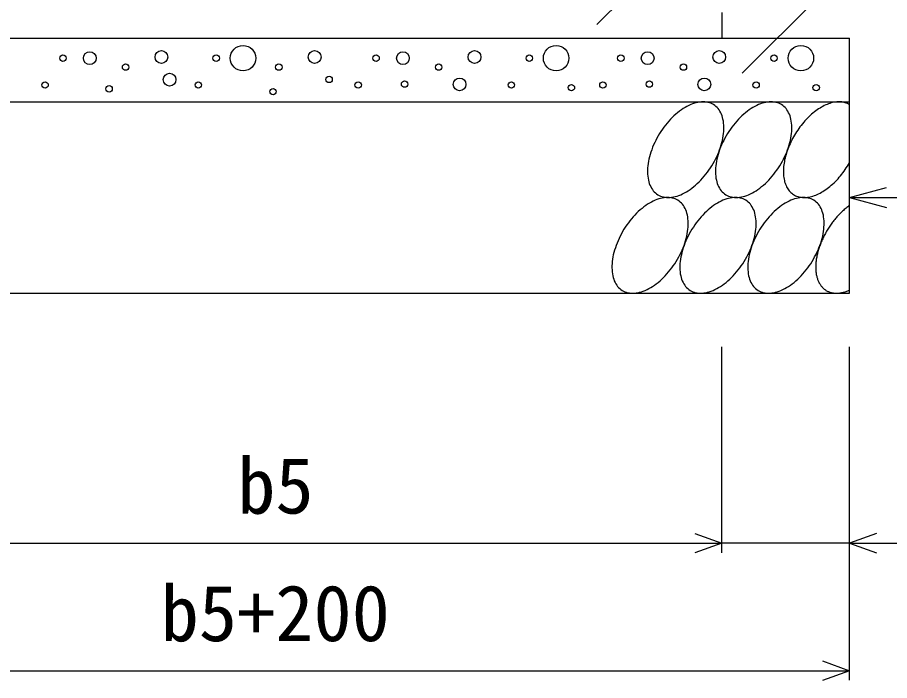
# Model space of a CAD drawing. Units: millimetres, scale not verified. Extents: x -33600 to 33600, y -11880 to 11880.
# Drawn here: x -29289 to -28606, y 6810 to 7330 of the extents above; entities that cross this region are included whole.
import ezdxf
from ezdxf.enums import TextEntityAlignment as Align

# ---------------------------------------------------------------- set-up
doc = ezdxf.new("R2010")
doc.units = ezdxf.units.MM
doc.header["$LTSCALE"] = 40
for name, color, linetype, lineweight in [('0-0_DIM', 7, 'Continuous', 25), ('0-2_HATCH', 6, 'Continuous', 25), ('0-5_OUTLINE', 3, 'Continuous', 25)]:
    doc.layers.add(name, color=color, linetype=linetype, lineweight=lineweight)
doc.styles.add('ＭＳ ゴシック', font='')
doc.styles.get('ＭＳ ゴシック').set_extended_font_data('MS Gothic')

msp = doc.modelspace()

# ---------------------------------------------------------------- linework, layer by layer
at = {"layer": '0-0_DIM'}
for p, q in [((-28484.21, 7674.67), (-28834.84, 7324.04)), ((-28539.48, 7467.41), (-28720.93, 7285.96)), ((-28636.98, 7188.48), (-28608, 7196.24)), ((-28636.98, 7188.48), (-28203.67, 7188.48)), ((-28636.98, 7188.48), (-28608, 7180.71)), ((-28736.98, 6910.05), (-28736.98, 7071.41)), ((-28636.98, 6810.05), (-28636.98, 7071.41)), ((-29436.98, 6917.55), (-28736.98, 6917.55)), ((-28636.98, 6917.55), (-28736.98, 6917.55)), ((-28636.98, 6917.55), (-28495.19, 6917.55)), ((-29536.98, 6817.55), (-28636.98, 6817.55))]:
    msp.add_line(p, q, dxfattribs=at)
for points in [[(-28758.12, 6925.24), (-28736.98, 6917.55), (-28758.12, 6909.85)], [(-28615.84, 6925.24), (-28636.98, 6917.55), (-28615.84, 6909.85)], [(-28658.12, 6825.24), (-28636.98, 6817.55), (-28658.12, 6809.85)]]:
    msp.add_lwpolyline(points, dxfattribs=at)
at = {"layer": '0-2_HATCH'}
for points in [[(-28743.41, 7261.28), (-28744.41, 7261.86), (-28745.51, 7262.35), (-28746.61, 7262.76), (-28747.81, 7263.07), (-28749.01, 7263.3), (-28750.31, 7263.43), (-28751.61, 7263.48), (-28752.91, 7263.43), (-28754.21, 7263.3), (-28755.61, 7263.07), (-28757.01, 7262.76), (-28758.41, 7262.35), (-28759.91, 7261.86), (-28761.31, 7261.29), (-28762.81, 7260.62), (-28764.21, 7259.88), (-28765.71, 7259.05), (-28767.21, 7258.14), (-28768.61, 7257.16), (-28770.11, 7256.1), (-28771.51, 7254.97), (-28773.01, 7253.76), (-28774.41, 7252.49), (-28775.81, 7251.16), (-28777.11, 7249.77), (-28778.41, 7248.32), (-28779.71, 7246.81), (-28781.01, 7245.26), (-28782.21, 7243.65), (-28783.41, 7242.01), (-28784.61, 7240.33), (-28785.71, 7238.61), (-28786.71, 7236.86), (-28787.71, 7235.09), (-28788.61, 7233.29), (-28789.51, 7231.48), (-28790.41, 7229.65), (-28791.11, 7227.82), (-28791.81, 7225.98)], [(-28736.01, 7249.76), (-28736.31, 7251.16), (-28736.71, 7252.49), (-28737.21, 7253.76), (-28737.81, 7254.96), (-28738.41, 7256.1), (-28739.11, 7257.16), (-28739.81, 7258.14), (-28740.61, 7259.05), (-28741.51, 7259.88), (-28742.41, 7260.62), (-28743.41, 7261.28)], [(-28690.21, 7261.28), (-28691.21, 7261.86), (-28692.31, 7262.35), (-28693.41, 7262.76), (-28694.61, 7263.07), (-28695.81, 7263.3), (-28697.11, 7263.43), (-28698.31, 7263.48), (-28699.71, 7263.43), (-28701.01, 7263.3), (-28702.41, 7263.07), (-28703.81, 7262.76), (-28705.21, 7262.35), (-28706.71, 7261.86), (-28708.11, 7261.29), (-28709.61, 7260.62), (-28711.01, 7259.88), (-28712.51, 7259.05), (-28714.01, 7258.14), (-28715.41, 7257.16), (-28716.91, 7256.1), (-28718.31, 7254.97), (-28719.71, 7253.76), (-28721.21, 7252.49), (-28722.51, 7251.16), (-28723.91, 7249.77), (-28725.21, 7248.32), (-28726.51, 7246.81), (-28727.81, 7245.26), (-28729.01, 7243.65), (-28730.21, 7242.01), (-28731.41, 7240.33), (-28732.41, 7238.61), (-28733.51, 7236.86), (-28734.51, 7235.09), (-28735.41, 7233.29), (-28736.31, 7231.48), (-28737.11, 7229.65), (-28737.91, 7227.82), (-28738.61, 7225.98)], [(-28682.81, 7249.76), (-28683.11, 7251.16), (-28683.51, 7252.49), (-28684.01, 7253.76), (-28684.61, 7254.96), (-28685.21, 7256.1), (-28685.91, 7257.16), (-28686.61, 7258.14), (-28687.41, 7259.05), (-28688.31, 7259.88), (-28689.21, 7260.62), (-28690.21, 7261.28)], [(-28637.01, 7261.28), (-28637.71, 7261.73), (-28638.61, 7262.13), (-28639.41, 7262.48), (-28640.31, 7262.77), (-28641.11, 7263.02), (-28642.11, 7263.21), (-28643.01, 7263.35), (-28643.91, 7263.44), (-28644.91, 7263.48), (-28645.91, 7263.46), (-28646.91, 7263.39), (-28648.01, 7263.27), (-28649.01, 7263.1), (-28650.11, 7262.88), (-28651.21, 7262.61), (-28652.21, 7262.28), (-28653.31, 7261.9), (-28654.41, 7261.48), (-28655.51, 7261), (-28656.71, 7260.48), (-28657.81, 7259.9), (-28658.91, 7259.28), (-28660.01, 7258.62), (-28661.11, 7257.91), (-28662.21, 7257.15), (-28663.31, 7256.35), (-28664.41, 7255.51), (-28665.51, 7254.63), (-28666.61, 7253.7), (-28667.71, 7252.74), (-28668.71, 7251.74), (-28669.81, 7250.71), (-28670.81, 7249.64), (-28671.81, 7248.54), (-28672.81, 7247.41), (-28673.81, 7246.24), (-28674.71, 7245.05), (-28675.71, 7243.83), (-28676.61, 7242.59)], [(-28769.11, 7190.66), (-28767.61, 7191.32), (-28766.21, 7192.07), (-28764.71, 7192.9), (-28763.21, 7193.81), (-28761.81, 7194.79), (-28760.31, 7195.85), (-28758.91, 7196.98), (-28757.51, 7198.18), (-28756.11, 7199.45), (-28754.71, 7200.79), (-28753.31, 7202.18), (-28752.01, 7203.63), (-28750.71, 7205.14), (-28749.41, 7206.69), (-28748.21, 7208.29), (-28747.01, 7209.94), (-28745.91, 7211.62), (-28744.81, 7213.34), (-28743.71, 7215.09), (-28742.71, 7216.86), (-28741.81, 7218.66), (-28740.91, 7220.47), (-28740.11, 7222.3), (-28739.31, 7224.13), (-28738.61, 7225.97), (-28738.01, 7227.81), (-28737.41, 7229.65), (-28736.91, 7231.48), (-28736.51, 7233.29), (-28736.11, 7235.08), (-28735.81, 7236.86), (-28735.61, 7238.61), (-28735.41, 7240.32), (-28735.31, 7242.01), (-28735.31, 7243.65), (-28735.41, 7245.25), (-28735.51, 7246.81), (-28735.71, 7248.31), (-28736.01, 7249.76)], [(-28715.91, 7190.66), (-28714.41, 7191.32), (-28713.01, 7192.07), (-28711.51, 7192.9), (-28710.01, 7193.81), (-28708.61, 7194.79), (-28707.11, 7195.85), (-28705.71, 7196.98), (-28704.21, 7198.18), (-28702.81, 7199.45), (-28701.51, 7200.79), (-28700.11, 7202.18), (-28698.81, 7203.63), (-28697.51, 7205.14), (-28696.21, 7206.69), (-28695.01, 7208.29), (-28693.81, 7209.94), (-28692.61, 7211.62), (-28691.51, 7213.34), (-28690.51, 7215.09), (-28689.51, 7216.86), (-28688.61, 7218.66), (-28687.71, 7220.47), (-28686.91, 7222.3), (-28686.11, 7224.13), (-28685.41, 7225.97), (-28684.81, 7227.81), (-28684.21, 7229.65), (-28683.71, 7231.48), (-28683.21, 7233.29), (-28682.91, 7235.08), (-28682.61, 7236.86), (-28682.31, 7238.61), (-28682.21, 7240.32), (-28682.11, 7242.01), (-28682.11, 7243.65), (-28682.21, 7245.25), (-28682.31, 7246.81), (-28682.51, 7248.31), (-28682.81, 7249.76)], [(-28676.61, 7242.59), (-28677.51, 7241.32), (-28678.31, 7240.04), (-28679.21, 7238.73), (-28680.01, 7237.4), (-28680.71, 7236.06), (-28681.51, 7234.71), (-28682.21, 7233.34), (-28682.91, 7231.96), (-28683.51, 7230.58), (-28684.11, 7229.19), (-28684.71, 7227.79), (-28685.21, 7226.39), (-28685.71, 7224.99), (-28686.21, 7223.59), (-28686.61, 7222.2), (-28687.01, 7220.81), (-28687.41, 7219.43), (-28687.71, 7218.05), (-28687.91, 7216.69), (-28688.21, 7215.34), (-28688.41, 7214.01), (-28688.51, 7212.69), (-28688.61, 7211.39), (-28688.71, 7210.11), (-28688.71, 7208.86), (-28688.71, 7207.62), (-28688.61, 7206.41), (-28688.51, 7205.23), (-28688.41, 7204.08), (-28688.21, 7202.96), (-28687.91, 7201.87), (-28687.71, 7200.82), (-28687.41, 7199.8), (-28687.01, 7198.81), (-28686.61, 7197.87), (-28686.21, 7196.96), (-28685.71, 7196.09), (-28685.21, 7195.27), (-28684.71, 7194.49)], [(-28791.81, 7225.98), (-28792.51, 7224.14), (-28793.01, 7222.3), (-28793.51, 7220.47), (-28794.01, 7218.66), (-28794.31, 7216.86), (-28794.61, 7215.09), (-28794.91, 7213.34), (-28795.01, 7211.62), (-28795.11, 7209.94), (-28795.11, 7208.3), (-28795.01, 7206.7), (-28794.91, 7205.14), (-28794.71, 7203.63), (-28794.41, 7202.18), (-28794.11, 7200.79), (-28793.71, 7199.46), (-28793.21, 7198.19), (-28792.61, 7196.98), (-28792.01, 7195.85), (-28791.31, 7194.79), (-28790.61, 7193.81), (-28789.81, 7192.9), (-28788.91, 7192.07), (-28788.01, 7191.33), (-28787.01, 7190.66), (-28786.01, 7190.09), (-28784.91, 7189.59), (-28783.81, 7189.19), (-28782.61, 7188.88), (-28781.41, 7188.65), (-28780.21, 7188.52), (-28778.91, 7188.47), (-28777.51, 7188.52), (-28776.21, 7188.65), (-28774.81, 7188.88), (-28773.41, 7189.19), (-28772.01, 7189.59), (-28770.61, 7190.08), (-28769.11, 7190.66)], [(-28738.61, 7225.98), (-28739.21, 7224.14), (-28739.81, 7222.3), (-28740.31, 7220.47), (-28740.81, 7218.66), (-28741.11, 7216.86), (-28741.41, 7215.09), (-28741.61, 7213.34), (-28741.81, 7211.62), (-28741.91, 7209.94), (-28741.91, 7208.3), (-28741.81, 7206.7), (-28741.71, 7205.14), (-28741.51, 7203.63), (-28741.21, 7202.18), (-28740.91, 7200.79), (-28740.51, 7199.46), (-28740.01, 7198.19), (-28739.41, 7196.98), (-28738.81, 7195.85), (-28738.11, 7194.79), (-28737.41, 7193.81), (-28736.61, 7192.9), (-28735.71, 7192.07), (-28734.81, 7191.33), (-28733.81, 7190.66), (-28732.81, 7190.09), (-28731.71, 7189.59), (-28730.61, 7189.19), (-28729.41, 7188.88), (-28728.21, 7188.65), (-28726.91, 7188.52), (-28725.61, 7188.47), (-28724.31, 7188.52), (-28723.01, 7188.65), (-28721.61, 7188.88), (-28720.21, 7189.19), (-28718.81, 7189.59), (-28717.31, 7190.08), (-28715.91, 7190.66)], [(-28646.91, 7202.11), (-28645.91, 7203.21), (-28644.91, 7204.34), (-28643.91, 7205.49), (-28643.01, 7206.68), (-28642.11, 7207.89), (-28641.11, 7209.13), (-28640.31, 7210.4), (-28639.41, 7211.68), (-28638.61, 7212.98), (-28637.71, 7214.3), (-28637.01, 7215.64)], [(-28684.71, 7194.49), (-28684.11, 7193.75), (-28683.51, 7193.06), (-28682.91, 7192.41), (-28682.21, 7191.81), (-28681.51, 7191.25), (-28680.71, 7190.75), (-28680.01, 7190.29), (-28679.21, 7189.89), (-28678.31, 7189.53), (-28677.51, 7189.23), (-28676.61, 7188.97), (-28675.71, 7188.77), (-28674.71, 7188.62), (-28673.81, 7188.52), (-28672.81, 7188.47), (-28671.81, 7188.48), (-28670.81, 7188.54), (-28669.81, 7188.65), (-28668.71, 7188.81), (-28667.71, 7189.02), (-28666.61, 7189.29), (-28665.51, 7189.61), (-28664.41, 7189.97), (-28663.31, 7190.39), (-28662.21, 7190.86), (-28661.11, 7191.37), (-28660.01, 7191.94), (-28658.91, 7192.55), (-28657.81, 7193.21), (-28656.71, 7193.91), (-28655.51, 7194.66), (-28654.41, 7195.45), (-28653.31, 7196.28), (-28652.21, 7197.16), (-28651.21, 7198.07), (-28650.11, 7199.03), (-28649.01, 7200.02), (-28648.01, 7201.05), (-28646.91, 7202.11)], [(-28771.31, 7186.29), (-28772.31, 7186.86), (-28773.41, 7187.36), (-28774.51, 7187.76), (-28775.71, 7188.07), (-28776.91, 7188.3), (-28778.21, 7188.43), (-28779.51, 7188.48), (-28780.81, 7188.44), (-28782.11, 7188.3), (-28783.51, 7188.07), (-28784.91, 7187.76), (-28786.31, 7187.36), (-28787.81, 7186.87), (-28789.21, 7186.29), (-28790.71, 7185.63), (-28792.11, 7184.88), (-28793.61, 7184.05), (-28795.11, 7183.15), (-28796.51, 7182.16), (-28798.01, 7181.1), (-28799.41, 7179.97), (-28800.91, 7178.77), (-28802.31, 7177.5), (-28803.61, 7176.16), (-28805.01, 7174.77), (-28806.31, 7173.32), (-28807.61, 7171.81), (-28808.91, 7170.26), (-28810.11, 7168.66), (-28811.31, 7167.01), (-28812.51, 7165.33), (-28813.61, 7163.61), (-28814.61, 7161.87), (-28815.61, 7160.09), (-28816.51, 7158.29), (-28817.41, 7156.48), (-28818.21, 7154.65), (-28819.01, 7152.82), (-28819.71, 7150.98)], [(-28763.91, 7174.77), (-28764.21, 7176.16), (-28764.61, 7177.49), (-28765.11, 7178.76), (-28765.71, 7179.97), (-28766.31, 7181.1), (-28767.01, 7182.16), (-28767.71, 7183.14), (-28768.51, 7184.05), (-28769.41, 7184.88), (-28770.31, 7185.62), (-28771.31, 7186.29)], [(-28718.11, 7186.29), (-28719.11, 7186.86), (-28720.21, 7187.36), (-28721.31, 7187.76), (-28722.51, 7188.07), (-28723.71, 7188.3), (-28724.91, 7188.43), (-28726.21, 7188.48), (-28727.61, 7188.44), (-28728.91, 7188.3), (-28730.31, 7188.07), (-28731.71, 7187.76), (-28733.11, 7187.36), (-28734.51, 7186.87), (-28736.01, 7186.29), (-28737.51, 7185.63), (-28738.91, 7184.88), (-28740.41, 7184.05), (-28741.91, 7183.15), (-28743.31, 7182.16), (-28744.81, 7181.1), (-28746.21, 7179.97), (-28747.61, 7178.77), (-28749.01, 7177.5), (-28750.41, 7176.16), (-28751.81, 7174.77), (-28753.11, 7173.32), (-28754.41, 7171.81), (-28755.71, 7170.26), (-28756.91, 7168.66), (-28758.11, 7167.01), (-28759.21, 7165.33), (-28760.31, 7163.61), (-28761.41, 7161.87), (-28762.41, 7160.09), (-28763.31, 7158.29), (-28764.21, 7156.48), (-28765.01, 7154.65), (-28765.81, 7152.82), (-28766.51, 7150.98)], [(-28710.71, 7174.77), (-28711.01, 7176.16), (-28711.41, 7177.49), (-28711.91, 7178.76), (-28712.51, 7179.97), (-28713.11, 7181.1), (-28713.81, 7182.16), (-28714.51, 7183.14), (-28715.31, 7184.05), (-28716.21, 7184.88), (-28717.11, 7185.62), (-28718.11, 7186.29)], [(-28664.91, 7186.29), (-28665.91, 7186.86), (-28667.01, 7187.36), (-28668.11, 7187.76), (-28669.31, 7188.07), (-28670.51, 7188.3), (-28671.71, 7188.43), (-28673.01, 7188.48), (-28674.31, 7188.44), (-28675.71, 7188.3), (-28677.11, 7188.07), (-28678.51, 7187.76), (-28679.91, 7187.36), (-28681.31, 7186.87), (-28682.81, 7186.29), (-28684.21, 7185.63), (-28685.71, 7184.88), (-28687.21, 7184.05), (-28688.61, 7183.15), (-28690.11, 7182.16), (-28691.61, 7181.1), (-28693.01, 7179.97), (-28694.41, 7178.77), (-28695.81, 7177.5), (-28697.21, 7176.16), (-28698.61, 7174.77), (-28699.91, 7173.32), (-28701.21, 7171.81), (-28702.51, 7170.26), (-28703.71, 7168.66), (-28704.91, 7167.01), (-28706.01, 7165.33), (-28707.11, 7163.61), (-28708.21, 7161.87), (-28709.21, 7160.09), (-28710.11, 7158.29), (-28711.01, 7156.48), (-28711.81, 7154.65), (-28712.61, 7152.82), (-28713.31, 7150.98)], [(-28657.41, 7174.77), (-28657.81, 7176.16), (-28658.21, 7177.49), (-28658.71, 7178.76), (-28659.21, 7179.97), (-28659.91, 7181.1), (-28660.51, 7182.16), (-28661.31, 7183.14), (-28662.11, 7184.05), (-28663.01, 7184.88), (-28663.91, 7185.62), (-28664.91, 7186.29)], [(-28637.01, 7182.11), (-28637.61, 7181.63), (-28638.31, 7181.13), (-28639.01, 7180.61), (-28639.61, 7180.08), (-28640.31, 7179.54), (-28641.01, 7178.98), (-28641.61, 7178.41), (-28642.31, 7177.82), (-28642.91, 7177.22), (-28643.61, 7176.6), (-28644.21, 7175.97), (-28644.81, 7175.33), (-28645.51, 7174.68), (-28646.11, 7174.01), (-28646.71, 7173.33), (-28647.31, 7172.64), (-28647.91, 7171.94), (-28648.51, 7171.23), (-28649.11, 7170.51), (-28649.61, 7169.78), (-28650.21, 7169.04), (-28650.81, 7168.28), (-28651.31, 7167.53), (-28651.91, 7166.76), (-28652.41, 7165.98), (-28652.91, 7165.2), (-28653.41, 7164.4), (-28653.91, 7163.61), (-28654.41, 7162.8), (-28654.91, 7161.99), (-28655.41, 7161.17), (-28655.81, 7160.35), (-28656.31, 7159.52), (-28656.71, 7158.69), (-28657.11, 7157.86), (-28657.51, 7157.02), (-28657.91, 7156.18), (-28658.31, 7155.33), (-28658.71, 7154.48)], [(-28797.01, 7115.66), (-28795.51, 7116.33), (-28794.11, 7117.07), (-28792.61, 7117.9), (-28791.11, 7118.81), (-28789.71, 7119.79), (-28788.21, 7120.85), (-28786.81, 7121.98), (-28785.31, 7123.19), (-28783.91, 7124.46), (-28782.61, 7125.79), (-28781.21, 7127.18), (-28779.91, 7128.63), (-28778.61, 7130.14), (-28777.31, 7131.69), (-28776.11, 7133.3), (-28774.91, 7134.94), (-28773.71, 7136.62), (-28772.61, 7138.34), (-28771.61, 7140.09), (-28770.61, 7141.86), (-28769.71, 7143.66), (-28768.81, 7145.47), (-28768.01, 7147.3), (-28767.21, 7149.13), (-28766.51, 7150.97), (-28765.91, 7152.81), (-28765.31, 7154.65), (-28764.81, 7156.48), (-28764.31, 7158.29), (-28764.01, 7160.09), (-28763.71, 7161.86), (-28763.51, 7163.61), (-28763.31, 7165.33), (-28763.21, 7167.01), (-28763.21, 7168.65), (-28763.31, 7170.26), (-28763.41, 7171.81), (-28763.61, 7173.32), (-28763.91, 7174.77)], [(-28743.81, 7115.66), (-28742.31, 7116.33), (-28740.91, 7117.07), (-28739.41, 7117.9), (-28737.91, 7118.81), (-28736.51, 7119.79), (-28735.01, 7120.85), (-28733.61, 7121.98), (-28732.11, 7123.19), (-28730.71, 7124.46), (-28729.31, 7125.79), (-28728.01, 7127.18), (-28726.61, 7128.63), (-28725.31, 7130.14), (-28724.11, 7131.69), (-28722.91, 7133.3), (-28721.71, 7134.94), (-28720.51, 7136.62), (-28719.41, 7138.34), (-28718.41, 7140.09), (-28717.41, 7141.86), (-28716.51, 7143.66), (-28715.61, 7145.47), (-28714.71, 7147.3), (-28714.01, 7149.13), (-28713.31, 7150.97), (-28712.61, 7152.81), (-28712.11, 7154.65), (-28711.61, 7156.48), (-28711.11, 7158.29), (-28710.81, 7160.09), (-28710.51, 7161.86), (-28710.21, 7163.61), (-28710.11, 7165.33), (-28710.01, 7167.01), (-28710.01, 7168.65), (-28710.01, 7170.26), (-28710.21, 7171.81), (-28710.41, 7173.32), (-28710.71, 7174.77)], [(-28690.61, 7115.66), (-28689.11, 7116.33), (-28687.61, 7117.07), (-28686.21, 7117.9), (-28684.71, 7118.81), (-28683.21, 7119.79), (-28681.81, 7120.85), (-28680.31, 7121.98), (-28678.91, 7123.19), (-28677.51, 7124.46), (-28676.11, 7125.79), (-28674.81, 7127.18), (-28673.41, 7128.63), (-28672.11, 7130.14), (-28670.91, 7131.69), (-28669.61, 7133.3), (-28668.51, 7134.94), (-28667.31, 7136.62), (-28666.21, 7138.34), (-28665.21, 7140.09), (-28664.21, 7141.86), (-28663.21, 7143.66), (-28662.41, 7145.47), (-28661.51, 7147.3), (-28660.81, 7149.13), (-28660.11, 7150.97), (-28659.41, 7152.81), (-28658.91, 7154.65), (-28658.41, 7156.48), (-28657.91, 7158.29), (-28657.51, 7160.09), (-28657.31, 7161.86), (-28657.01, 7163.61), (-28656.91, 7165.33), (-28656.81, 7167.01), (-28656.81, 7168.65), (-28656.81, 7170.26), (-28657.01, 7171.81), (-28657.21, 7173.32), (-28657.41, 7174.77)], [(-28658.71, 7154.48), (-28659.01, 7153.64), (-28659.41, 7152.79), (-28659.71, 7151.93), (-28660.01, 7151.08), (-28660.31, 7150.23), (-28660.61, 7149.38), (-28660.91, 7148.53), (-28661.21, 7147.68), (-28661.41, 7146.83), (-28661.61, 7145.99), (-28661.91, 7145.15), (-28662.11, 7144.31), (-28662.31, 7143.47), (-28662.41, 7142.64), (-28662.61, 7141.81), (-28662.71, 7140.99), (-28662.91, 7140.17), (-28663.01, 7139.36), (-28663.11, 7138.55), (-28663.21, 7137.75), (-28663.21, 7136.95), (-28663.31, 7136.17), (-28663.31, 7135.39), (-28663.41, 7134.62), (-28663.41, 7133.86), (-28663.41, 7133.1), (-28663.31, 7132.36), (-28663.31, 7131.63), (-28663.21, 7130.9), (-28663.21, 7130.19), (-28663.11, 7129.48), (-28663.01, 7128.79), (-28662.91, 7128.11), (-28662.71, 7127.44), (-28662.61, 7126.78), (-28662.41, 7126.14), (-28662.31, 7125.51), (-28662.11, 7124.89), (-28661.91, 7124.29)], [(-28819.71, 7150.98), (-28820.31, 7149.14), (-28820.91, 7147.3), (-28821.41, 7145.48), (-28821.91, 7143.66), (-28822.21, 7141.87), (-28822.51, 7140.09), (-28822.81, 7138.34), (-28822.91, 7136.63), (-28823.01, 7134.94), (-28823.01, 7133.3), (-28822.91, 7131.7), (-28822.81, 7130.14), (-28822.61, 7128.64), (-28822.31, 7127.19), (-28822.01, 7125.79), (-28821.61, 7124.46), (-28821.11, 7123.19), (-28820.51, 7121.99), (-28819.91, 7120.85), (-28819.21, 7119.79), (-28818.51, 7118.81), (-28817.71, 7117.9), (-28816.81, 7117.07), (-28815.91, 7116.33), (-28814.91, 7115.67), (-28813.91, 7115.09), (-28812.81, 7114.6), (-28811.71, 7114.19), (-28810.51, 7113.88), (-28809.31, 7113.65), (-28808.01, 7113.52), (-28806.81, 7113.47), (-28805.41, 7113.52), (-28804.11, 7113.65), (-28802.71, 7113.88), (-28801.31, 7114.19), (-28799.91, 7114.6), (-28798.41, 7115.09), (-28797.01, 7115.66)], [(-28766.51, 7150.98), (-28767.11, 7149.14), (-28767.71, 7147.3), (-28768.21, 7145.48), (-28768.61, 7143.66), (-28769.01, 7141.87), (-28769.31, 7140.09), (-28769.51, 7138.34), (-28769.71, 7136.63), (-28769.81, 7134.94), (-28769.81, 7133.3), (-28769.71, 7131.7), (-28769.61, 7130.14), (-28769.41, 7128.64), (-28769.11, 7127.19), (-28768.81, 7125.79), (-28768.41, 7124.46), (-28767.91, 7123.19), (-28767.31, 7121.99), (-28766.71, 7120.85), (-28766.01, 7119.79), (-28765.31, 7118.81), (-28764.51, 7117.9), (-28763.61, 7117.07), (-28762.71, 7116.33), (-28761.71, 7115.67), (-28760.71, 7115.09), (-28759.61, 7114.6), (-28758.51, 7114.19), (-28757.31, 7113.88), (-28756.11, 7113.65), (-28754.81, 7113.52), (-28753.51, 7113.47), (-28752.21, 7113.52), (-28750.91, 7113.65), (-28749.51, 7113.88), (-28748.11, 7114.19), (-28746.71, 7114.6), (-28745.21, 7115.09), (-28743.81, 7115.66)], [(-28713.31, 7150.98), (-28713.91, 7149.14), (-28714.51, 7147.3), (-28715.01, 7145.48), (-28715.41, 7143.66), (-28715.81, 7141.87), (-28716.11, 7140.09), (-28716.31, 7138.34), (-28716.51, 7136.63), (-28716.61, 7134.94), (-28716.61, 7133.3), (-28716.51, 7131.7), (-28716.41, 7130.14), (-28716.21, 7128.64), (-28715.91, 7127.19), (-28715.61, 7125.79), (-28715.11, 7124.46), (-28714.71, 7123.19), (-28714.11, 7121.99), (-28713.51, 7120.85), (-28712.81, 7119.79), (-28712.11, 7118.81), (-28711.31, 7117.9), (-28710.41, 7117.07), (-28709.51, 7116.33), (-28708.51, 7115.67), (-28707.51, 7115.09), (-28706.41, 7114.6), (-28705.31, 7114.19), (-28704.11, 7113.88), (-28702.91, 7113.65), (-28701.61, 7113.52), (-28700.31, 7113.47), (-28699.01, 7113.52), (-28697.71, 7113.65), (-28696.31, 7113.88), (-28694.91, 7114.19), (-28693.51, 7114.6), (-28692.01, 7115.09), (-28690.61, 7115.66)], [(-28661.91, 7124.29), (-28661.61, 7123.69), (-28661.41, 7123.12), (-28661.21, 7122.55), (-28660.91, 7122.01), (-28660.61, 7121.47), (-28660.31, 7120.95), (-28660.01, 7120.45), (-28659.71, 7119.96), (-28659.41, 7119.49), (-28659.01, 7119.04), (-28658.71, 7118.6), (-28658.31, 7118.18), (-28657.91, 7117.77), (-28657.51, 7117.39), (-28657.11, 7117.02), (-28656.71, 7116.66), (-28656.31, 7116.33), (-28655.81, 7116.01), (-28655.41, 7115.71), (-28654.91, 7115.43), (-28654.41, 7115.17), (-28653.91, 7114.93), (-28653.41, 7114.7), (-28652.91, 7114.49), (-28652.41, 7114.31), (-28651.91, 7114.14), (-28651.31, 7113.99), (-28650.81, 7113.86), (-28650.21, 7113.74), (-28649.61, 7113.65), (-28649.11, 7113.58), (-28648.51, 7113.52), (-28647.91, 7113.49), (-28647.31, 7113.47), (-28646.71, 7113.48), (-28646.11, 7113.5), (-28645.51, 7113.54), (-28644.81, 7113.61), (-28644.21, 7113.69)], [(-28644.21, 7113.69), (-28643.61, 7113.79), (-28642.91, 7113.91), (-28642.31, 7114.04), (-28641.61, 7114.2), (-28641.01, 7114.38), (-28640.31, 7114.57), (-28639.61, 7114.79), (-28639.01, 7115.02), (-28638.31, 7115.27), (-28637.61, 7115.54), (-28637.01, 7115.83)]]:
    msp.add_lwpolyline(points, dxfattribs=at)
for centre, radius in [((-29231.9, 7297.7), 5), ((-29175.83, 7298.58), 5), ((-29111.9, 7297.7), 10), ((-29055.83, 7298.58), 5), ((-28986.68, 7297.7), 5), ((-28930.6, 7298.58), 5), ((-28866.68, 7297.7), 10), ((-28794.99, 7297.7), 5), ((-28738.91, 7298.58), 5), ((-28674.99, 7297.7), 10), ((-29252.93, 7297.7), 2.5), ((-29132.93, 7297.7), 2.5), ((-29007.71, 7297.7), 2.5), ((-28887.71, 7297.7), 2.5), ((-28816.02, 7297.7), 2.5), ((-28696.02, 7297.7), 2.5), ((-29203.87, 7290.7), 2.5), ((-29083.87, 7290.7), 2.5), ((-28958.64, 7290.7), 2.5), ((-28766.95, 7290.7), 2.5), ((-29169.41, 7280.85), 5), ((-29044.49, 7281.01), 2.5), ((-28942.31, 7277.12), 5), ((-28750.63, 7277.12), 5), ((-29266.95, 7276.69), 2.5), ((-29216.79, 7273.66), 2.5), ((-29146.95, 7276.69), 2.5), ((-29021.73, 7276.69), 2.5), ((-28985.37, 7277.36), 2.5), ((-28901.73, 7276.69), 2.5), ((-28854.72, 7274.62), 2.5), ((-28830.04, 7276.69), 2.5), ((-28793.68, 7277.36), 2.5), ((-28710.04, 7276.69), 2.5), ((-28663.03, 7274.62), 2.5), ((-29088.43, 7271.42), 2.5)]:
    msp.add_circle(centre, radius, dxfattribs=at)
at = {"layer": '0-5_OUTLINE'}
for p, q in [((-28736.98, 7333.48), (-28736.98, 7313.48)), ((-29536.98, 7313.48), (-28636.98, 7313.48)), ((-28636.98, 7113.48), (-28636.98, 7313.48)), ((-29536.98, 7263.48), (-28636.98, 7263.48)), ((-29536.98, 7113.48), (-28636.98, 7113.48))]:
    msp.add_line(p, q, dxfattribs=at)

# ---------------------------------------------------------------- texts
at = {"layer": '0-0_DIM', "style": 'ＭＳ ゴシック'}
for s, p in [('b5', (-29116.44, 6927.55)), ('b5+200', (-29176.44, 6827.55))]:
    msp.add_text(s, height=43.99, dxfattribs=at).set_placement(p, align=Align.BOTTOM_LEFT)

doc.saveas('drawing.dxf')
